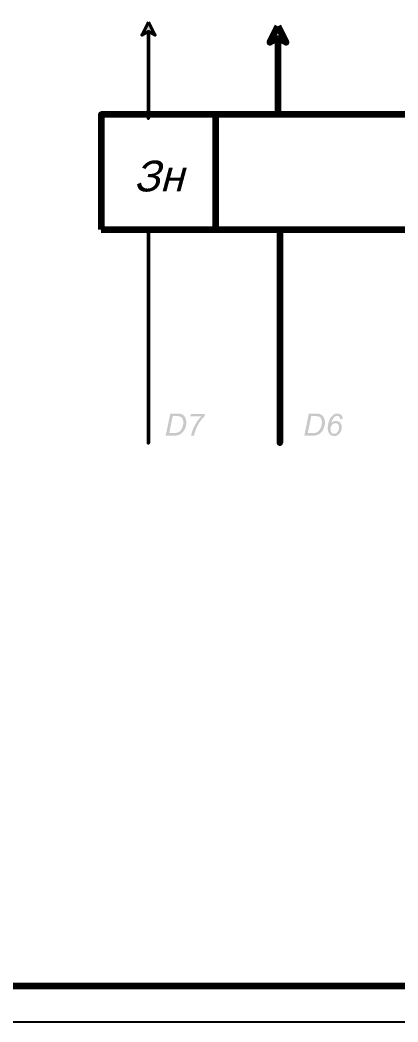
# Model space of a CAD drawing. Header units: millimetres. Extents: x 0 to 420, y 0 to 531.
# Drawn here: x 141.4 to 193.8, y 0 to 138.9 of the extents above; entities that cross this region are included whole.
import ezdxf

# ---------------------------------------------------------------- set-up
doc = ezdxf.new("R2010")
doc.units = ezdxf.units.MM
doc.header["$LTSCALE"] = 0.5
doc.layers.get('0').update_dxf_attribs({"lineweight": 60})
doc.layers.get('Defpoints').update_dxf_attribs({"color": 5})
doc.styles.add('Arial$201', font='Arial Italic.ttf', dxfattribs={"oblique": 15, "height": 4.266011})

msp = doc.modelspace()

# ---------------------------------------------------------------- hatches: boundary and pattern name
at = {"true_color": 0x000007}
for points in [[(159.22, 138.58), (160.11, 136.8), (159.22, 137.25), (158.33, 136.8)], [(177.17, 138.02), (178.3, 135.73), (177.17, 136.31), (176.03, 135.73)]]:
    msp.add_hatch(color=7, dxfattribs=at).paths.add_polyline_path(points)
h = msp.add_hatch(color=7, dxfattribs=at)
h.paths.add_polyline_path([(161.61, 81.26), (162.25, 84.32), (163.17, 84.32), (163.17, 84.32), (163.2, 84.32), (163.23, 84.32), (163.25, 84.32), (163.28, 84.32), (163.3, 84.32), (163.33, 84.32), (163.35, 84.32), (163.37, 84.32), (163.4, 84.32), (163.42, 84.32), (163.44, 84.31), (163.46, 84.31), (163.49, 84.31), (163.51, 84.31), (163.53, 84.31), (163.55, 84.3), (163.57, 84.3), (163.58, 84.3), (163.6, 84.29), (163.62, 84.29), (163.64, 84.29), (163.65, 84.28), (163.67, 84.28), (163.68, 84.28), (163.7, 84.27), (163.72, 84.26), (163.74, 84.26), (163.76, 84.25), (163.78, 84.24), (163.8, 84.23), (163.82, 84.22), (163.84, 84.22), (163.86, 84.21), (163.87, 84.2), (163.89, 84.19), (163.91, 84.18), (163.93, 84.17), (163.94, 84.16), (163.96, 84.15), (163.98, 84.14), (163.99, 84.13), (164.01, 84.12), (164.03, 84.1), (164.04, 84.09), (164.06, 84.08), (164.08, 84.07), (164.09, 84.06), (164.11, 84.05), (164.13, 84.03), (164.14, 84.02), (164.15, 84), (164.17, 83.98), (164.18, 83.97), (164.19, 83.95), (164.2, 83.94), (164.22, 83.92), (164.23, 83.9), (164.24, 83.89), (164.25, 83.87), (164.26, 83.85), (164.27, 83.83), (164.28, 83.81), (164.29, 83.79), (164.3, 83.78), (164.31, 83.76), (164.32, 83.74), (164.33, 83.72), (164.34, 83.7), (164.35, 83.68), (164.36, 83.66), (164.37, 83.64), (164.37, 83.62), (164.37, 83.62), (164.38, 83.6), (164.39, 83.58), (164.4, 83.55), (164.4, 83.53), (164.41, 83.51), (164.42, 83.49), (164.42, 83.47), (164.43, 83.45), (164.43, 83.42), (164.43, 83.4), (164.44, 83.38), (164.44, 83.36), (164.44, 83.33), (164.45, 83.31), (164.45, 83.29), (164.45, 83.27), (164.45, 83.24), (164.45, 83.22), (164.45, 83.19), (164.46, 83.17), (164.46, 83.15), (164.46, 83.12), (164.46, 83.1), (164.46, 83.07), (164.46, 83.04), (164.46, 83.01), (164.46, 82.98), (164.45, 82.95), (164.45, 82.92), (164.45, 82.89), (164.45, 82.86), (164.45, 82.83), (164.44, 82.8), (164.44, 82.77), (164.44, 82.75), (164.43, 82.72), (164.43, 82.69), (164.42, 82.66), (164.42, 82.63), (164.41, 82.61), (164.41, 82.58), (164.4, 82.55), (164.39, 82.53), (164.39, 82.5), (164.38, 82.47), (164.37, 82.45), (164.37, 82.42), (164.36, 82.4), (164.35, 82.37), (164.34, 82.35), (164.33, 82.32), (164.32, 82.29), (164.3, 82.27), (164.29, 82.24), (164.28, 82.22), (164.27, 82.2), (164.26, 82.17), (164.25, 82.15), (164.23, 82.12), (164.22, 82.1), (164.21, 82.08), (164.2, 82.06), (164.18, 82.04), (164.17, 82.01), (164.16, 81.99), (164.14, 81.97), (164.13, 81.95), (164.12, 81.93), (164.1, 81.91), (164.09, 81.89), (164.08, 81.87), (164.06, 81.86), (164.06, 81.86), (164.05, 81.84), (164.03, 81.82), (164.01, 81.8), (164, 81.78), (163.98, 81.77), (163.97, 81.75), (163.95, 81.73), (163.93, 81.71), (163.92, 81.7), (163.9, 81.68), (163.89, 81.66), (163.87, 81.65), (163.86, 81.63), (163.84, 81.62), (163.83, 81.6), (163.81, 81.59), (163.79, 81.58), (163.78, 81.56), (163.76, 81.55), (163.75, 81.54), (163.73, 81.53), (163.72, 81.51), (163.7, 81.5), (163.68, 81.49), (163.68, 81.49), (163.67, 81.48), (163.65, 81.47), (163.63, 81.46), (163.61, 81.45), (163.6, 81.44), (163.58, 81.43), (163.56, 81.43), (163.54, 81.42), (163.52, 81.41), (163.5, 81.4), (163.48, 81.39), (163.46, 81.38), (163.44, 81.37), (163.42, 81.37), (163.4, 81.36), (163.38, 81.35), (163.36, 81.34), (163.34, 81.34), (163.32, 81.33), (163.29, 81.32), (163.27, 81.31), (163.25, 81.31), (163.23, 81.3), (163.21, 81.3), (163.21, 81.3), (163.19, 81.29), (163.17, 81.29), (163.15, 81.28), (163.14, 81.28), (163.12, 81.28), (163.1, 81.28), (163.08, 81.27), (163.06, 81.27), (163.04, 81.27), (163.02, 81.27), (163, 81.27), (162.98, 81.27), (162.96, 81.27), (162.94, 81.26), (162.92, 81.26), (162.9, 81.26), (162.88, 81.26), (162.85, 81.26), (162.83, 81.26), (162.81, 81.26), (162.78, 81.26), (162.76, 81.26), (162.74, 81.26), (162.71, 81.26), (162.71, 81.26), (161.61, 81.26), (162.71, 81.26)])
h.paths.add_polyline_path([(162.09, 81.61), (162.58, 81.61), (162.58, 81.61), (162.61, 81.61), (162.63, 81.61), (162.66, 81.61), (162.69, 81.61), (162.71, 81.61), (162.74, 81.61), (162.76, 81.61), (162.79, 81.61), (162.81, 81.62), (162.84, 81.62), (162.86, 81.62), (162.89, 81.62), (162.91, 81.62), (162.93, 81.63), (162.96, 81.63), (162.98, 81.63), (163, 81.63), (163.03, 81.64), (163.05, 81.64), (163.07, 81.64), (163.09, 81.65), (163.11, 81.65), (163.14, 81.65), (163.16, 81.66), (163.16, 81.66), (163.17, 81.66), (163.18, 81.67), (163.19, 81.67), (163.21, 81.67), (163.22, 81.68), (163.23, 81.68), (163.24, 81.69), (163.25, 81.69), (163.27, 81.7), (163.28, 81.7), (163.29, 81.7), (163.3, 81.71), (163.31, 81.71), (163.33, 81.72), (163.34, 81.72), (163.35, 81.73), (163.36, 81.73), (163.37, 81.74), (163.38, 81.74), (163.39, 81.75), (163.4, 81.76), (163.42, 81.76), (163.43, 81.77), (163.44, 81.77), (163.45, 81.78), (163.46, 81.79), (163.47, 81.8), (163.48, 81.81), (163.5, 81.82), (163.51, 81.83), (163.52, 81.83), (163.53, 81.84), (163.54, 81.85), (163.55, 81.86), (163.56, 81.87), (163.57, 81.88), (163.58, 81.89), (163.6, 81.9), (163.61, 81.92), (163.62, 81.93), (163.63, 81.94), (163.64, 81.95), (163.65, 81.96), (163.66, 81.97), (163.67, 81.98), (163.68, 82), (163.69, 82.01), (163.7, 82.02), (163.7, 82.02), (163.71, 82.04), (163.72, 82.05), (163.74, 82.07), (163.75, 82.09), (163.76, 82.11), (163.77, 82.12), (163.78, 82.14), (163.79, 82.16), (163.8, 82.18), (163.81, 82.2), (163.82, 82.22), (163.84, 82.24), (163.85, 82.26), (163.86, 82.28), (163.87, 82.3), (163.88, 82.32), (163.88, 82.34), (163.89, 82.36), (163.9, 82.38), (163.91, 82.4), (163.92, 82.42), (163.93, 82.44), (163.94, 82.46), (163.95, 82.48), (163.95, 82.48), (163.95, 82.5), (163.96, 82.53), (163.97, 82.55), (163.98, 82.57), (163.98, 82.6), (163.99, 82.62), (164, 82.64), (164, 82.67), (164.01, 82.69), (164.01, 82.72), (164.02, 82.74), (164.02, 82.77), (164.02, 82.79), (164.03, 82.82), (164.03, 82.84), (164.03, 82.87), (164.04, 82.9), (164.04, 82.92), (164.04, 82.95), (164.04, 82.98), (164.04, 83.01), (164.04, 83.03), (164.04, 83.06), (164.05, 83.09), (164.04, 83.12), (164.04, 83.15), (164.04, 83.18), (164.04, 83.21), (164.04, 83.24), (164.04, 83.26), (164.03, 83.29), (164.03, 83.32), (164.03, 83.34), (164.02, 83.37), (164.02, 83.39), (164.01, 83.41), (164, 83.44), (164, 83.46), (163.99, 83.48), (163.98, 83.5), (163.98, 83.52), (163.97, 83.54), (163.96, 83.56), (163.95, 83.58), (163.94, 83.6), (163.93, 83.62), (163.92, 83.63), (163.91, 83.65), (163.9, 83.67), (163.89, 83.68), (163.88, 83.7), (163.87, 83.71), (163.86, 83.73), (163.85, 83.74), (163.83, 83.76), (163.82, 83.77), (163.81, 83.78), (163.79, 83.8), (163.78, 83.81), (163.77, 83.82), (163.75, 83.83), (163.74, 83.84), (163.72, 83.85), (163.71, 83.86), (163.69, 83.87), (163.68, 83.88), (163.66, 83.88), (163.65, 83.89), (163.63, 83.9), (163.62, 83.9), (163.6, 83.91), (163.58, 83.91), (163.57, 83.92), (163.56, 83.92), (163.54, 83.92), (163.53, 83.93), (163.52, 83.93), (163.5, 83.93), (163.48, 83.94), (163.47, 83.94), (163.45, 83.94), (163.43, 83.95), (163.42, 83.95), (163.4, 83.95), (163.38, 83.95), (163.36, 83.95), (163.34, 83.96), (163.32, 83.96), (163.29, 83.96), (163.27, 83.96), (163.25, 83.96), (163.22, 83.96), (163.2, 83.96), (163.18, 83.96), (163.15, 83.96), (163.12, 83.96), (162.58, 83.96), (162.09, 81.61), (162.58, 83.96)])
h = msp.add_hatch(color=7, dxfattribs=at)
h.paths.add_polyline_path([(165.13, 81.26), (165.13, 81.26), (165.14, 81.29), (165.14, 81.31), (165.15, 81.34), (165.15, 81.37), (165.16, 81.39), (165.16, 81.42), (165.17, 81.45), (165.18, 81.48), (165.18, 81.51), (165.19, 81.54), (165.2, 81.57), (165.21, 81.6), (165.22, 81.63), (165.23, 81.66), (165.24, 81.69), (165.25, 81.72), (165.26, 81.76), (165.27, 81.79), (165.28, 81.82), (165.29, 81.86), (165.31, 81.89), (165.32, 81.93), (165.33, 81.97), (165.35, 82), (165.35, 82), (165.36, 82.05), (165.38, 82.09), (165.39, 82.13), (165.41, 82.18), (165.43, 82.22), (165.44, 82.26), (165.46, 82.31), (165.48, 82.35), (165.5, 82.39), (165.52, 82.44), (165.54, 82.48), (165.56, 82.52), (165.59, 82.57), (165.61, 82.61), (165.63, 82.65), (165.65, 82.69), (165.68, 82.74), (165.7, 82.78), (165.73, 82.82), (165.75, 82.87), (165.78, 82.91), (165.8, 82.95), (165.83, 83), (165.86, 83.04), (165.88, 83.08), (165.91, 83.13), (165.93, 83.17), (165.96, 83.21), (165.99, 83.25), (166.01, 83.29), (166.04, 83.33), (166.07, 83.37), (166.1, 83.41), (166.13, 83.45), (166.15, 83.49), (166.18, 83.52), (166.21, 83.56), (166.24, 83.6), (166.27, 83.63), (166.3, 83.67), (166.33, 83.7), (166.36, 83.74), (166.39, 83.77), (166.42, 83.8), (166.46, 83.83), (166.49, 83.87), (166.52, 83.9), (166.55, 83.93), (165.02, 83.93), (165.1, 84.28), (167.06, 84.28), (166.98, 83.93), (166.98, 83.93), (166.94, 83.89), (166.89, 83.85), (166.85, 83.81), (166.82, 83.77), (166.78, 83.73), (166.74, 83.69), (166.7, 83.65), (166.66, 83.61), (166.63, 83.56), (166.59, 83.52), (166.55, 83.47), (166.52, 83.43), (166.48, 83.38), (166.45, 83.33), (166.41, 83.28), (166.38, 83.23), (166.34, 83.18), (166.31, 83.13), (166.28, 83.08), (166.25, 83.03), (166.21, 82.97), (166.18, 82.92), (166.15, 82.87), (166.12, 82.81), (166.12, 82.81), (166.08, 82.74), (166.05, 82.68), (166.01, 82.61), (165.98, 82.54), (165.95, 82.47), (165.92, 82.41), (165.89, 82.34), (165.86, 82.28), (165.83, 82.21), (165.8, 82.15), (165.77, 82.08), (165.75, 82.02), (165.73, 81.95), (165.7, 81.89), (165.68, 81.83), (165.66, 81.76), (165.64, 81.7), (165.62, 81.64), (165.6, 81.57), (165.58, 81.51), (165.57, 81.45), (165.55, 81.39), (165.54, 81.32), (165.53, 81.26)])
h.paths.add_polyline_path([(165.13, 81.26), (165.53, 81.26)])
h = msp.add_hatch(color=7, dxfattribs=at)
h.paths.add_polyline_path([(180.82, 81.26), (181.45, 84.32), (182.39, 84.32), (182.39, 84.32), (182.41, 84.32), (182.44, 84.32), (182.47, 84.32), (182.49, 84.32), (182.52, 84.32), (182.54, 84.32), (182.56, 84.32), (182.59, 84.32), (182.61, 84.32), (182.63, 84.32), (182.65, 84.31), (182.67, 84.31), (182.69, 84.31), (182.71, 84.31), (182.73, 84.31), (182.75, 84.3), (182.77, 84.3), (182.79, 84.3), (182.8, 84.29), (182.82, 84.29), (182.84, 84.29), (182.85, 84.28), (182.87, 84.28), (182.88, 84.28), (182.9, 84.27), (182.93, 84.26), (182.95, 84.26), (182.97, 84.25), (182.99, 84.24), (183.01, 84.23), (183.03, 84.22), (183.05, 84.22), (183.07, 84.21), (183.08, 84.2), (183.1, 84.19), (183.12, 84.18), (183.14, 84.17), (183.15, 84.16), (183.17, 84.15), (183.19, 84.14), (183.2, 84.13), (183.22, 84.12), (183.24, 84.1), (183.25, 84.09), (183.27, 84.08), (183.28, 84.07), (183.3, 84.06), (183.31, 84.05), (183.33, 84.03), (183.34, 84.02), (183.36, 84), (183.37, 83.98), (183.39, 83.97), (183.4, 83.95), (183.41, 83.94), (183.43, 83.92), (183.44, 83.9), (183.45, 83.89), (183.46, 83.87), (183.47, 83.85), (183.49, 83.83), (183.5, 83.81), (183.51, 83.79), (183.52, 83.78), (183.53, 83.76), (183.54, 83.74), (183.55, 83.72), (183.56, 83.7), (183.56, 83.68), (183.57, 83.66), (183.58, 83.64), (183.59, 83.62), (183.59, 83.62), (183.6, 83.6), (183.6, 83.58), (183.61, 83.55), (183.61, 83.53), (183.62, 83.51), (183.62, 83.49), (183.63, 83.47), (183.63, 83.45), (183.64, 83.42), (183.64, 83.4), (183.65, 83.38), (183.65, 83.36), (183.65, 83.33), (183.66, 83.31), (183.66, 83.29), (183.66, 83.27), (183.66, 83.24), (183.67, 83.22), (183.67, 83.19), (183.67, 83.17), (183.67, 83.15), (183.67, 83.12), (183.67, 83.1), (183.67, 83.07), (183.67, 83.04), (183.67, 83.01), (183.67, 82.98), (183.67, 82.95), (183.67, 82.92), (183.67, 82.89), (183.66, 82.86), (183.66, 82.83), (183.66, 82.8), (183.65, 82.77), (183.65, 82.75), (183.65, 82.72), (183.64, 82.69), (183.64, 82.66), (183.63, 82.63), (183.62, 82.61), (183.62, 82.58), (183.61, 82.55), (183.6, 82.53), (183.59, 82.5), (183.59, 82.47), (183.58, 82.45), (183.57, 82.42), (183.56, 82.4), (183.55, 82.37), (183.54, 82.35), (183.53, 82.32), (183.52, 82.29), (183.51, 82.27), (183.5, 82.24), (183.49, 82.22), (183.48, 82.2), (183.47, 82.17), (183.46, 82.15), (183.45, 82.12), (183.44, 82.1), (183.42, 82.08), (183.41, 82.06), (183.4, 82.04), (183.39, 82.01), (183.37, 81.99), (183.36, 81.97), (183.35, 81.95), (183.33, 81.93), (183.32, 81.91), (183.31, 81.89), (183.29, 81.87), (183.28, 81.86), (183.28, 81.86), (183.26, 81.84), (183.24, 81.82), (183.23, 81.8), (183.21, 81.78), (183.2, 81.77), (183.18, 81.75), (183.17, 81.73), (183.15, 81.71), (183.13, 81.7), (183.12, 81.68), (183.1, 81.66), (183.09, 81.65), (183.07, 81.63), (183.06, 81.62), (183.04, 81.6), (183.03, 81.59), (183.01, 81.58), (182.99, 81.56), (182.98, 81.55), (182.96, 81.54), (182.95, 81.53), (182.93, 81.51), (182.91, 81.5), (182.9, 81.49), (182.9, 81.49), (182.88, 81.48), (182.86, 81.47), (182.85, 81.46), (182.83, 81.45), (182.81, 81.44), (182.79, 81.43), (182.77, 81.43), (182.76, 81.42), (182.74, 81.41), (182.72, 81.4), (182.7, 81.39), (182.68, 81.38), (182.66, 81.37), (182.64, 81.37), (182.62, 81.36), (182.6, 81.35), (182.57, 81.34), (182.55, 81.34), (182.53, 81.33), (182.51, 81.32), (182.49, 81.31), (182.47, 81.31), (182.44, 81.3), (182.42, 81.3), (182.42, 81.3), (182.4, 81.29), (182.39, 81.29), (182.37, 81.28), (182.35, 81.28), (182.33, 81.28), (182.32, 81.28), (182.3, 81.27), (182.28, 81.27), (182.26, 81.27), (182.24, 81.27), (182.22, 81.27), (182.2, 81.27), (182.18, 81.27), (182.16, 81.26), (182.14, 81.26), (182.11, 81.26), (182.09, 81.26), (182.07, 81.26), (182.05, 81.26), (182.02, 81.26), (182, 81.26), (181.98, 81.26), (181.95, 81.26), (181.93, 81.26), (181.93, 81.26), (180.82, 81.26), (181.93, 81.26)])
h.paths.add_polyline_path([(181.3, 81.61), (181.78, 81.61), (181.78, 81.61), (181.81, 81.61), (181.84, 81.61), (181.86, 81.61), (181.89, 81.61), (181.92, 81.61), (181.94, 81.61), (181.97, 81.61), (181.99, 81.61), (182.02, 81.62), (182.04, 81.62), (182.07, 81.62), (182.09, 81.62), (182.12, 81.62), (182.14, 81.63), (182.16, 81.63), (182.19, 81.63), (182.21, 81.63), (182.23, 81.64), (182.26, 81.64), (182.28, 81.64), (182.3, 81.65), (182.33, 81.65), (182.35, 81.65), (182.37, 81.66), (182.37, 81.66), (182.38, 81.66), (182.4, 81.67), (182.41, 81.67), (182.42, 81.67), (182.43, 81.68), (182.44, 81.68), (182.46, 81.69), (182.47, 81.69), (182.48, 81.7), (182.49, 81.7), (182.5, 81.7), (182.52, 81.71), (182.53, 81.71), (182.54, 81.72), (182.55, 81.72), (182.56, 81.73), (182.57, 81.73), (182.58, 81.74), (182.59, 81.74), (182.6, 81.75), (182.61, 81.76), (182.62, 81.76), (182.63, 81.77), (182.63, 81.77), (182.65, 81.78), (182.66, 81.79), (182.67, 81.8), (182.68, 81.81), (182.7, 81.82), (182.71, 81.83), (182.72, 81.83), (182.73, 81.84), (182.75, 81.85), (182.76, 81.86), (182.77, 81.87), (182.78, 81.88), (182.79, 81.89), (182.8, 81.9), (182.82, 81.92), (182.83, 81.93), (182.84, 81.94), (182.85, 81.95), (182.86, 81.96), (182.87, 81.97), (182.88, 81.98), (182.89, 82), (182.9, 82.01), (182.91, 82.02), (182.91, 82.02), (182.93, 82.04), (182.94, 82.05), (182.95, 82.07), (182.96, 82.09), (182.97, 82.11), (182.99, 82.12), (183, 82.14), (183.01, 82.16), (183.02, 82.18), (183.03, 82.2), (183.04, 82.22), (183.05, 82.24), (183.06, 82.26), (183.07, 82.28), (183.08, 82.3), (183.09, 82.32), (183.1, 82.34), (183.11, 82.36), (183.12, 82.38), (183.13, 82.4), (183.14, 82.42), (183.14, 82.44), (183.15, 82.46), (183.16, 82.48), (183.16, 82.48), (183.17, 82.5), (183.18, 82.53), (183.18, 82.55), (183.19, 82.57), (183.2, 82.6), (183.2, 82.62), (183.21, 82.64), (183.22, 82.67), (183.22, 82.69), (183.23, 82.72), (183.23, 82.74), (183.24, 82.77), (183.24, 82.79), (183.24, 82.82), (183.25, 82.84), (183.25, 82.87), (183.25, 82.9), (183.25, 82.92), (183.26, 82.95), (183.26, 82.98), (183.26, 83.01), (183.26, 83.03), (183.26, 83.06), (183.26, 83.09), (183.26, 83.12), (183.26, 83.15), (183.26, 83.18), (183.26, 83.21), (183.25, 83.24), (183.25, 83.26), (183.25, 83.29), (183.24, 83.32), (183.24, 83.34), (183.24, 83.37), (183.23, 83.39), (183.23, 83.41), (183.22, 83.44), (183.21, 83.46), (183.21, 83.48), (183.2, 83.5), (183.19, 83.52), (183.18, 83.54), (183.18, 83.56), (183.17, 83.58), (183.16, 83.6), (183.15, 83.62), (183.14, 83.63), (183.13, 83.65), (183.12, 83.67), (183.11, 83.68), (183.1, 83.7), (183.08, 83.71), (183.07, 83.73), (183.06, 83.74), (183.05, 83.76), (183.04, 83.77), (183.02, 83.78), (183.01, 83.8), (183, 83.81), (182.98, 83.82), (182.97, 83.83), (182.95, 83.84), (182.94, 83.85), (182.93, 83.86), (182.91, 83.87), (182.89, 83.88), (182.88, 83.88), (182.86, 83.89), (182.85, 83.9), (182.83, 83.9), (182.82, 83.91), (182.8, 83.91), (182.79, 83.92), (182.77, 83.92), (182.76, 83.92), (182.75, 83.93), (182.73, 83.93), (182.72, 83.93), (182.7, 83.94), (182.68, 83.94), (182.67, 83.94), (182.65, 83.95), (182.63, 83.95), (182.61, 83.95), (182.59, 83.95), (182.57, 83.95), (182.55, 83.96), (182.53, 83.96), (182.51, 83.96), (182.49, 83.96), (182.46, 83.96), (182.44, 83.96), (182.42, 83.96), (182.39, 83.96), (182.36, 83.96), (182.34, 83.96), (181.79, 83.96), (181.3, 81.61), (181.79, 83.96)])
h = msp.add_hatch(color=7, dxfattribs=at)
edge = h.paths.add_edge_path()
edge.add_spline(control_points=[(184.58, 83.02), (184.68, 83.12), (184.79, 83.19), (184.89, 83.22), (184.89, 83.22), (185.01, 83.27), (185.1, 83.29), (185.2, 83.29), (185.2, 83.29), (185.43, 83.29), (185.63, 83.22), (185.78, 83.06), (185.78, 83.06), (185.94, 82.89), (186.01, 82.68), (186.01, 82.42), (186.01, 82.42), (186.01, 82.07), (185.89, 81.77), (185.68, 81.53), (185.68, 81.53), (185.48, 81.31), (185.24, 81.2), (184.96, 81.2), (184.96, 81.2), (184.71, 81.2), (184.5, 81.3), (184.33, 81.48), (184.33, 81.48), (184.17, 81.67), (184.07, 81.94), (184.07, 82.28), (184.07, 82.28), (184.07, 82.58), (184.13, 82.91), (184.23, 83.24), (184.23, 83.24), (184.31, 83.49), (184.43, 83.7), (184.54, 83.85), (184.54, 83.85), (184.68, 84.01), (184.81, 84.14), (184.94, 84.21), (184.94, 84.21), (185.07, 84.29), (185.24, 84.32), (185.42, 84.32), (185.42, 84.32), (185.61, 84.32), (185.8, 84.26), (185.93, 84.13), (185.93, 84.13), (186.06, 84.01), (186.13, 83.81), (186.14, 83.58)], knot_values=[0, 0, 0, 0, 0.017857, 0.017857, 0.017857, 0.017857, 0.035714, 0.035714, 0.035714, 0.035714, 0.053571, 0.053571, 0.053571, 0.053571, 0.071429, 0.071429, 0.071429, 0.071429, 0.089286, 0.089286, 0.089286, 0.089286, 0.107143, 0.107143, 0.107143, 0.107143, 0.125, 0.125, 0.125, 0.125, 0.142857, 0.142857, 0.142857, 0.142857, 0.160714, 0.160714, 0.160714, 0.160714, 0.178571, 0.178571, 0.178571, 0.178571, 0.196429, 0.196429, 0.196429, 0.196429, 0.214286, 0.214286, 0.214286, 0.214286, 0.232143, 0.232143, 0.232143, 0.232143, 1, 1, 1, 1], degree=3, periodic=0)
edge.add_line((186.14, 83.58), (185.8, 83.53))
edge.add_spline(control_points=[(185.8, 83.53), (185.78, 83.72), (185.73, 83.83), (185.65, 83.9), (185.65, 83.9), (185.58, 83.98), (185.48, 84.01), (185.38, 84.01), (185.38, 84.01), (185.27, 84.01), (185.15, 83.96), (185.04, 83.88), (185.04, 83.88), (184.92, 83.8), (184.82, 83.67), (184.74, 83.49), (184.74, 83.49), (184.66, 83.32), (184.61, 83.17), (184.58, 83.02)], knot_values=[0, 0, 0, 0, 0.05, 0.05, 0.05, 0.05, 0.1, 0.1, 0.1, 0.1, 0.15, 0.15, 0.15, 0.15, 0.2, 0.2, 0.2, 0.2, 1, 1, 1, 1], degree=3, periodic=0)
edge = h.paths.add_edge_path()
edge.add_spline(control_points=[(184.45, 82.12), (184.45, 81.94), (184.5, 81.79), (184.61, 81.67), (184.61, 81.67), (184.71, 81.56), (184.84, 81.51), (184.97, 81.51), (184.97, 81.51), (185.07, 81.51), (185.17, 81.54), (185.27, 81.61), (185.27, 81.61), (185.38, 81.69), (185.47, 81.79), (185.55, 81.94), (185.55, 81.94), (185.61, 82.09), (185.65, 82.23), (185.65, 82.38), (185.65, 82.38), (185.65, 82.56), (185.6, 82.71), (185.5, 82.83), (185.5, 82.83), (185.4, 82.94), (185.27, 82.99), (185.12, 82.99), (185.12, 82.99), (184.96, 82.99), (184.81, 82.91), (184.66, 82.74), (184.66, 82.74), (184.51, 82.58), (184.45, 82.37), (184.45, 82.12)], knot_values=[0, 0, 0, 0, 0.027778, 0.027778, 0.027778, 0.027778, 0.055556, 0.055556, 0.055556, 0.055556, 0.083333, 0.083333, 0.083333, 0.083333, 0.111111, 0.111111, 0.111111, 0.111111, 0.138889, 0.138889, 0.138889, 0.138889, 0.166667, 0.166667, 0.166667, 0.166667, 0.194444, 0.194444, 0.194444, 0.194444, 0.222222, 0.222222, 0.222222, 0.222222, 1, 1, 1, 1], degree=3, periodic=0)

# ---------------------------------------------------------------- linework, layer by layer
at = {"lineweight": 100}
msp.add_lwpolyline([(20, 5), (415, 5), (415, 292), (20, 292)], close=True, dxfattribs=at)
at = {"color": 7, "linetype": 'Continuous', "lineweight": 50, "true_color": 0x000007}
msp.add_lwpolyline([(159.22, 138.58), (160.11, 136.8), (159.22, 137.25), (158.33, 136.8)], close=True, dxfattribs=at)
at = {"color": 7, "linetype": 'Continuous', "lineweight": 100, "true_color": 0x000007}
for points in [[(177.17, 138.02), (178.3, 135.73), (177.17, 136.31), (176.03, 135.73)], [(152.65, 109.81), (296.48, 109.81), (296.48, 125.75), (152.65, 125.75)], [(152.65, 109.81), (168.57, 109.81), (168.57, 125.75), (152.65, 125.75)]]:
    msp.add_lwpolyline(points, close=True, dxfattribs=at)
at = {"color": 7, "linetype": 'Continuous', "lineweight": 50, "true_color": 0x000007}
for points in [[(159.22, 137.25), (159.22, 125.24), (159.22, 125.24)], [(159.22, 109.81), (159.22, 80.24), (159.22, 80.24)]]:
    msp.add_lwpolyline(points, dxfattribs=at)
at = {"color": 7, "linetype": 'Continuous', "lineweight": 100, "true_color": 0x000007}
for points in [[(177.17, 136.31), (177.17, 126.25), (177.17, 126.25)], [(177.43, 109.81), (177.43, 80.24), (177.43, 80.24)]]:
    msp.add_lwpolyline(points, dxfattribs=at)
at = {"layer": 'Defpoints'}
msp.add_lwpolyline([(0, 0), (420, 0), (420, 297), (0, 297)], close=True, dxfattribs=at)

# ---------------------------------------------------------------- texts
at = {"lineweight": 100, "insert": (118.88, 119.37), "char_height": 4.266, "attachment_point": 1, "style": 'Arial$201'}
msp.add_mtext_dynamic_manual_height_columns('\\pxi-3,l4,qc,t4;{\\fArial|b0|i0|c204|p0;Зн}', width=79.1982, gutter_width=25, heights=[0], dxfattribs=at)

doc.saveas('drawing.dxf')
